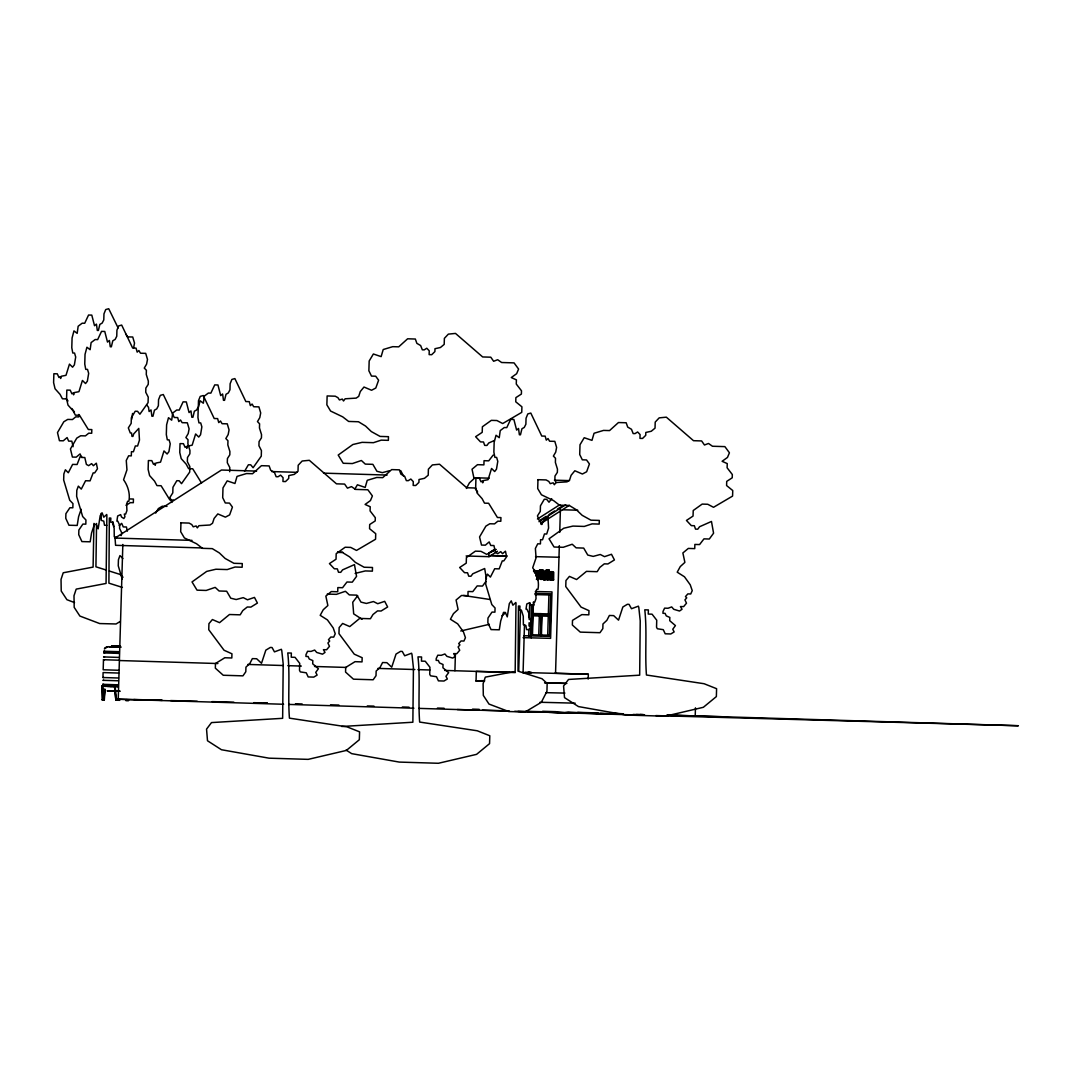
<?xml version="1.0" encoding="UTF-8"?>
<svg xmlns="http://www.w3.org/2000/svg" width="1072" height="1072" viewBox="0 0 1072 1072"><rect width="100%" height="100%" fill="white"/><g stroke="black" fill="none" stroke-linecap="round" stroke-linejoin="round"><path stroke-width="1.5" d="M539.913 576.575C542.553 586.424 541.373 567.932 541.253 572.636C544.697 570.733 538.613 567.356 540.007 572.89C540.891 574.257 541.306 580.756 540.851 575.959L539.042 575.905L539.176 578.813L540.703 579.336M545.112 575.543L545.139 572.904M78.819 414.462L78.738 416.901L75.764 416.834L72.454 419.541L67.71 419.42L63.811 421.765L57.486 432.592L59.442 440.713L63.275 440.806L67.094 437.564L68.662 441.115L71.837 441.195L73.11 446.702M93.947 523.417L93.09 567.101L63.221 572.77L61.037 579.403L61.225 591.02L66.92 599.704L74.531 602.585M96.56 523.484L95.931 566.807L106.436 570.116M101.143 513.381L101.291 520.376L103.77 521.153L104.507 525.253L106.838 525.307M118.496 678.013L102.952 677.531L103.1 672.573L118.644 673.055M104.44 659.736L103.488 659.722L103.18 669.786L118.724 670.268M283.611 704.264L118.242 699.225L122.838 544.469M229.676 471.734L229.797 467.566L227.304 462.702L227.425 458.521L229.81 454.823L229.904 451.58L227.84 444.934L227.961 440.753L225.844 438.555L228.162 434.589L229.06 429.899L227.264 423.829L222.065 423.695L220.47 421.001L218.742 422.609L217.616 418.603L214.212 418.522L203.251 395.541L200.25 396.385L198.494 400.7L198.32 406.73L196.699 409.919L194.38 411.219L192.92 417.276L191.834 417.249L190.963 410.911L189.061 412.573L186.327 401.933L183.098 401.853L179.225 410.08L176.719 410.013L172.686 413.055L171.694 420.184L168.492 417.705L166.616 424.807L166.321 434.562L167.312 439.828L169.081 439.882L170.234 443.821L168.92 451.674L167.111 454.005L163.989 450.923L160.532 462.153L155.869 463.05L155.172 465.288L154.703 463.385L153.484 464.297L151.809 460.638L148.392 460.558L148.137 469.429L149.584 475.579L154.569 481.154L156.968 485.616L161.081 485.723L169.885 499.967L173.383 500.061M454.917 670.737L455.399 654.161M483.968 681.31L476.035 681.068L476.33 671.394L509.763 672.251M518.714 671.018L520.523 609.673M523.069 672.801L524.489 624.708M528.911 629.304L528.724 635.843L530.506 635.91L531.431 604.796M529.005 626.035L529.112 622.752M529.206 619.482L529.689 603.107M531.189 637.853L532.181 604.688M533.655 571.43L533.695 570.157L534.633 570.183L534.392 571.818M532.918 604.836L531.993 635.937L549.909 636.393L551.182 593.834L534.888 593.419M533.709 571.43L533.749 570.157L534.633 570.183M532.476 634.798L533.039 615.837M533.106 613.519L533.441 602.451M533.963 571.43L534.861 571.456L534.566 572.729M536.536 574.525L536.63 571.309L538.466 571.363L538.399 572.421L539.042 571.229L538.238 579.416L537.286 579.389L537.528 571.336L537.514 572.394M537.072 576.012L536.174 575.999L537.072 576.012L536.63 579.001M535.866 575.463L537.085 575.49L536.456 571.255L535.022 573.105M539.953 575.932C541.038 582.686 536.978 565.627 541.253 570.572M541.601 575.637L541.521 571.631L542.606 571.657M540.543 634.999L541.105 616.038L539.323 615.985L538.76 634.946L540.543 634.999L532.302 634.785M542.646 570.384C541.373 583.423 544.375 580.475 543.812 571.684L542.673 571.657M540.958 636.165L541.588 614.886M544.965 579.59L544.978 578.867L544.589 579.671A2.077 0.804 -88.3 0 1 543.96 579.349L545.099 572.997L544.79 574.646L543.008 574.592L543.062 573.225L543.799 571.443L544.884 571.805M541.44 635.026L542.003 616.065M543.598 570.411L541.762 570.358L543.598 570.411L543.812 571.684M543.893 574.619L543.919 573.775M547.122 579.644L546.318 578.652L546.452 573.038L545.353 572.997L545.635 570.465L547.484 570.518L547.497 579.644M545.889 579.604L544.067 579.563L545.889 579.604C547.658 577.379 545.139 567.088 543.906 574.083M546.452 573.038L546.532 570.492M547.068 569.795L547.028 571.081L548.904 571.135L548.931 569.848L547.068 569.795L548.931 569.848M547.671 579.657L547.913 571.604L548.891 571.617L548.65 579.684L549.869 579.376M547.966 569.822L547.926 571.108L548.904 571.135M548.006 571.108L548.047 569.822M551.839 572.046L553.728 572.234L553.621 579.805C547.564 581.922 554.13 572.622 549.909 571.604C546.76 577.259 551.906 587.161 550.78 571.671L552.844 572.207L552.67 579.778M549.507 635.227L550.07 616.266L548.274 616.212L547.712 635.173L549.507 635.227L541.266 635.013M550.137 613.948L550.7 594.987L548.918 594.933L548.355 613.894L550.137 613.948L532.744 613.492M551.437 579.751L551.678 571.698M551.785 579.751L551.919 573.024L551.651 574.297M552.388 579.778L552.844 573.185L551.718 573.185M555.551 673.323L559.329 545.648M559.731 532.382L560.415 509.16M588.18 679.085L588.327 674.248L554.961 673.243M695.46 707.842L695.219 715.908L666.838 715.185M103.609 699.788L104.466 689.256M104.895 689.497L103.997 699.038L103.019 699.011L102.738 687.849M105.391 686.321L101.773 686.201L102.121 699.761L104.319 699.815L105.096 689.269M131.749 419.165L132.539 413.47M133.625 347.77L134.523 343.08L132.727 337.01L127.541 336.876L125.933 334.183M542.981 576.307L544.013 574.699M81.15 509.267L78.604 516.677L77.197 525.454L68.956 525.24L65.767 518.312L65.901 513.662L69.908 507.726L72.842 507.806L72.963 503.626L69.72 500.222L63.663 480.001L63.851 473.958L65.379 469.777L68.313 472.752L72.615 464.404L77.09 464.511L80.199 456.538L81.7 456.578M548.355 572.85L549.011 571.577L550.097 572.033M121.109 535.652L121.9 533.186L119.595 528.416L119.689 525.159L117.786 521.193L116.888 521.166L117.665 515.967L120.654 514.614L121.471 516.945L123.856 518.553L124.942 516.744L124.312 514.051L125.652 514.078L126.925 510.58L126.603 504.001L127.648 501.267L128.854 501.294C130.395 493.951 127.916 485.777 123.575 479.774L126.952 469.831L126.268 460.464L128.627 455.814L131.307 455.881L131.441 451.701L133.41 451.741L135.353 445.952L137.578 446.006L139.467 440.096L138.784 428.411L133.705 433.932L132.915 436.411L131.977 436.384L131.548 433.008L130.288 432.981L128.332 427.889L131.173 423.4L131.333 417.825L135.193 411.246L137.524 411.3L139.896 414.207L148.07 402.643L148.231 397.096L145.738 392.231L145.859 388.051L148.244 384.352L148.338 381.109L146.274 374.463L146.395 370.282L144.278 368.071L146.596 364.118L147.494 359.428L145.698 353.358L140.499 353.224L138.891 350.531L137.176 352.139L136.05 348.132L132.647 348.038L121.672 325.071L118.67 325.915L116.928 330.216L116.754 336.26L115.133 339.435L112.815 340.749L111.341 346.805L110.269 346.779L109.398 340.44L107.495 342.102L104.761 331.462L101.532 331.382L97.659 339.61L95.153 339.543L91.12 342.584L90.128 349.713L86.926 347.234L85.036 354.336L84.755 364.091L85.747 369.358L87.515 369.411L88.668 373.351L87.355 381.203L85.546 383.535L82.423 380.453L78.953 391.682L74.303 392.58L73.606 394.818L73.137 392.915L71.904 393.826L70.229 390.168L66.826 390.087L66.571 398.958L68.018 405.109L73.003 410.683L75.388 415.145L79.516 415.253L88.319 429.497L91.817 429.591L91.71 433.249L88.735 433.182L85.425 435.889L80.681 435.768L76.782 438.113L70.444 448.94L72.4 457.061L76.233 457.154L80.065 453.912L81.633 457.463L84.809 457.543L86.39 464.417L88.641 465.65L91.629 463.627L93.385 465.69L96.333 463.184L97.472 468.772L94.671 472.926L93.17 472.886L90.061 480.859L85.572 480.752L81.284 489.1L78.336 486.125L76.809 490.306L76.635 496.349L82.678 516.57L85.934 519.974L85.814 524.154L82.879 524.074L78.872 530.01L78.725 534.66L81.914 541.588L90.169 541.802L91.562 533.025L94.403 524.382L96.199 524.436L98.155 528.871L100.192 515.659L102.121 512.858L103.783 517.2L106.718 514.506L106.865 515.82L106.061 583.449L76.192 589.118L73.995 595.751L74.196 607.368L79.877 616.052L99.669 623.556L116.057 623.971L120.091 621.546M537.635 571.885L539.042 571.229M466.387 488.443L469.442 482.829L474.052 478.648L472.042 469.228L477.482 464.685L483.901 464.873L484.035 460.692L488.738 460.839L493.147 455.118M155.721 513.073L158.348 508.597L162.247 506.239L166.991 506.359M244.537 471.345L248.396 464.766L250.727 464.819L253.099 467.727L261.273 456.163L261.434 450.615L258.942 445.738L259.062 441.57L261.434 437.872L261.528 434.629L259.464 427.969L259.585 423.802L257.481 421.591L259.786 417.638L260.697 412.934L258.901 406.878L253.702 406.744L252.094 404.05L250.366 405.658L249.253 401.652L245.85 401.558L234.875 378.59L231.874 379.421L230.132 383.736L229.957 389.779L228.323 392.955L226.018 394.268L224.544 400.325L223.472 400.298L222.601 393.96L220.698 395.622L217.951 384.982L214.735 384.902L210.862 393.116L208.357 393.062L204.323 396.104L203.332 403.233L200.129 400.754L198.24 407.856L197.945 417.611L198.95 422.877L200.705 422.931L201.858 426.87L200.558 434.723L198.735 437.054L195.627 433.972L192.156 445.202L187.506 446.099L186.809 448.324L186.34 446.434L185.108 447.346L183.433 443.687L180.029 443.607L179.761 452.478L181.208 458.628L186.193 464.189L188.592 468.665L192.719 468.772L201.523 483.016M354.886 489.006L357.405 484.785L365.177 487.425L367.24 480.323L376.754 477.469L382.744 477.643L391.655 469.603L399.36 469.831L400.901 474.159L404.68 476.343L406.355 480.618L408.231 480.671L410.831 479.037L413.283 481.623L413.176 485.428L415.735 485.495L418.924 482.387L419.005 479.506L424.472 478.313L428.224 475.204L428.398 469.161L432.391 464.926L439.52 464.23L466.682 487.747L474.829 488.001L477.656 492.061M485.924 581.426L482.494 586.076L477.174 585.915L472.779 591.637L468.062 591.489L467.941 595.684L461.509 595.483L456.069 600.025L458.092 609.445L453.483 613.626L450.428 619.241L457.664 623.837L463.452 631.877L465.436 637.706L463.921 641.043L461.054 640.949L458.682 643.642L459.915 644.929L458.133 646.952L459.7 650.248L456.806 653.692L453.603 653.598L455.238 656.319L452.706 658.087L446.93 656.359L444.893 653.987L441.235 655.314L437.805 655.206L436.224 658.516L436.17 660.365L438.314 660.432L439.466 662.925L443.031 664.506L442.924 667.762L448.632 672.64L445.965 676.285L447.346 678.991L443.969 681.028L438.408 680.854L436.478 676.727L430.542 675.816L429.725 674.234L429.939 667.266L425.249 661.236L421.457 661.129L421.577 656.989L417.986 656.881C420.385 678.549 417.986 700.324 419.648 722.059L477.268 730.782L489.797 735.754L489.556 743.646L476.571 754.353L438.421 763.277L399.253 762.085L351.67 753.643L346.082 750.065M357.7 595.697L352.742 602.236L353.68 613.881L362.055 619.268M551.732 498.708L549.011 502.219L546.64 499.311L544.308 499.244L540.449 505.837L540.288 511.398L537.447 515.9L539.404 520.979L540.663 521.019L541.092 524.382L542.03 524.409L542.821 521.93L547.913 516.423L548.583 528.107L546.693 534.017L544.469 533.95L542.526 539.752L540.556 539.698L540.435 543.893L537.742 543.812L535.384 548.462L536.067 557.842L532.69 567.785C537.045 573.788 539.511 581.962 537.97 589.305L536.764 589.265L535.719 592.012L536.04 598.591L534.767 602.089L533.427 602.049L534.057 604.742L532.972 606.564L530.586 604.956L529.769 602.625L526.781 603.978L526.004 609.164L526.901 609.191L528.804 613.171L528.71 616.413L531.015 621.184L529.836 624.882L530.372 627.562L528.911 629.666L526.593 629.599L525.856 625.499L523.377 624.721L523.27 616.186L521.421 610.249L519.826 610.209L519.947 606.082L518.446 606.042L518.017 671.152L542.003 678.737L547.162 683.454L546.934 691.346L541.306 702.307L525.173 711.969L508.785 711.553L488.993 704.063L483.311 695.38L483.11 683.762L485.308 677.129L515.176 671.447L515.98 603.831L515.833 602.504L512.898 605.211L511.237 600.869L509.307 603.657L507.27 616.882L505.314 612.434L503.518 612.393L500.678 621.023L499.284 629.8L491.043 629.586L487.854 622.658L487.988 618.021L491.994 612.085L494.929 612.152L495.05 607.971L491.807 604.568L485.75 584.347L485.924 578.317L487.452 574.123L490.4 577.098L494.688 568.75L499.177 568.87L502.286 560.884L503.786 560.924L506.6 556.77L505.461 551.182L502.5 553.701L500.758 551.624L497.756 553.661L495.505 552.428L493.924 545.541L490.748 545.46L489.18 541.923L485.361 545.166L481.516 545.072L479.559 536.938L485.897 526.124L489.797 523.766L494.54 523.886L497.85 521.18L500.825 521.26L500.932 517.588L497.435 517.508L488.631 503.264L484.517 503.157L482.119 498.681L477.134 493.107L475.687 486.956L475.941 478.085L479.358 478.179L481.033 481.837L482.253 480.913L482.722 482.815L483.432 480.578L488.082 479.68L491.552 468.451L494.661 471.533L496.47 469.201L497.783 461.349L496.631 457.409L494.875 457.369L493.87 452.089L494.165 442.347L496.041 435.245L499.244 437.724L500.235 430.596L504.269 427.54L506.775 427.607L510.647 419.393L513.877 419.474L516.624 430.1L518.513 428.438L519.384 434.776L520.469 434.803L521.943 428.76L524.248 427.447L525.87 424.257L526.057 418.227L527.799 413.913L530.801 413.068L541.762 436.049L545.166 436.13L546.291 440.15L548.02 438.542L549.614 441.235L554.814 441.356L556.609 447.426L555.711 452.116L553.393 456.082L555.51 458.28L555.39 462.461L557.453 469.107L557.36 472.363L554.974 476.048L554.854 480.229L556.1 482.668M105.15 647.97L104.386 648.908L107.254 646.818L105.177 647.997M543.852 579.483L543.692 579.644A2.077 0.804 -88.3 0 1 543.075 579.322M119.139 525.535L121.685 523.364L123.253 526.915L126.429 526.995L127.38 531.122M501.977 615.77L505.528 612.849M202.434 547.953L115.575 545.313L115.052 538.05L221.448 470.032L256.583 471.104M537.434 519.022L559.839 504.698M490.172 552.147L494.366 549.467M540.569 519.933L546.171 516.342M548.971 514.56L554.572 510.982M557.373 509.187L562.974 505.609M495.693 549.507L488.765 553.045L489.033 556.676L466.119 555.979M539.095 521.756L565.694 504.751M489.033 556.676L497.475 551.276M541.146 523.35L569.326 505.341M540.958 578.022L539.94 577.835M496.014 549.413L486.728 554.358L480.939 551.33L475.378 551.155L466.414 557.574L466.253 563.135L459.66 567.503L464.551 572.689L467.539 572.783L468.732 576.173L470.97 576.254L472.752 573.801L484.678 568.522L486.407 578.84M494.286 440.538L488.725 443.004L486.943 445.443L484.691 445.376L483.512 441.986L480.511 441.892L475.62 436.706L482.212 432.338L482.387 426.763L491.338 420.358L496.912 420.532L502.688 423.547L521.742 412.358L521.917 406.811L515.753 401.812L515.873 397.632L521.394 394.054L521.488 390.798L516.275 384.044L516.409 379.863L511.264 377.558L516.637 373.699L518.593 369.049L514.051 362.885L501.629 362.51L497.676 359.736L493.629 361.264L490.788 357.19L482.655 356.949L455.493 333.419L448.351 334.129L444.371 338.363L444.197 344.393L440.445 347.502L434.977 348.708L434.897 351.576L431.708 354.698L429.135 354.618L429.242 350.812L426.79 348.239L424.19 349.874L422.328 349.807L420.639 345.546L416.874 343.362L415.333 339.033L407.615 338.792L398.717 346.846L392.714 346.671L383.213 349.526L381.136 356.614L373.378 353.988L369.17 361.009L368.875 370.765L371.488 376.084L375.696 376.218L378.604 380.212L375.803 388.024L371.569 390.262L363.998 387.032L360.286 391.548L358.718 396.372L356.172 398.114L345.104 398.797L343.522 400.995L342.316 399.079L339.422 399.936L337.935 397.672L335.268 396.198L327.134 395.943L326.866 404.814L330.591 411.045L342.718 416.861L348.628 421.443L358.477 421.752L365.565 426.066L371.341 431.587L380.104 436.425L388.466 436.679L388.359 440.351L381.243 440.136L373.445 442.682L362.095 442.347L352.876 444.518L338.203 455.051L343.214 463.278L352.38 463.56L361.385 460.491L365.284 464.109L372.855 464.337L376.929 471.305L382.356 472.645L389.431 470.755M106.115 647.26L107.24 646.831M460.746 630.993L489.355 624.306M341.727 726.494L412.867 722.233L413.43 667.923L411.996 654.55L411.581 653.223L404.68 655.783L402.268 651.414L400.553 651.361L396.037 654.067L391.722 667.213L386.871 662.67L382.583 662.536L380.064 667.4L376.151 671.045L376.017 675.695L373.163 679.769L353.465 679.179L345.559 672.077L345.693 667.441L355.02 661.679L362.041 661.893L362.162 657.712L354.256 654.161L338.966 633.619L339.141 627.589L342.625 623.462L349.767 626.584L359.696 618.423L370.403 618.745L373.016 614.484L377.518 610.906L381.096 611.013L387.635 606.98L384.687 601.338L377.733 603.71L373.458 601.553L366.383 603.442L360.956 602.116L356.896 595.148L349.311 594.906L345.412 591.288L336.407 594.357L327.241 594.076M531.27 672.452L527.719 672.479L530.292 672.546M115.964 645.96L111.542 645.786L114.959 645.934L113.257 645.84L114.128 645.867M111.475 646.791L115.253 646.952L110.255 646.764M104.694 651.227L103.743 651.213L119.273 651.696M104.667 652.004L103.716 651.99L119.247 652.473M104.641 652.928L103.689 652.915L119.22 653.397M104.52 656.962L103.569 656.935L119.099 657.431M102.966 677.517L103.917 677.544M103.837 680.318L102.885 680.305L118.416 680.787M102.765 684.325L118.295 684.82M103.689 685.276L102.738 685.249L118.268 685.745M103.662 686.053L102.711 686.026L105.431 686.12M103.622 686.241L101.706 686.187L103.582 686.268M108.955 690.837L107.133 690.81L108.996 690.824M129.94 498.949L133.437 499.043L133.33 502.701L130.355 502.634L126.067 505.314M491.606 555.537L507.11 555.926M535.558 556.649L558.994 557.252M534.861 571.456L536.054 571.992M541.682 572.904L543.772 572.957M545.353 572.997L545.541 579.202L548.435 579.416M535.343 591.503L551.986 591.918L550.606 638.349L523.109 637.652M534.982 594.585L550.7 594.987M532.623 614.658L550.552 615.114M532.864 615.824L541.105 616.038M541.829 616.052L550.07 616.266M523.833 635.723L530.506 635.91M523.029 672.492L588.327 674.248M476.035 681.068L484.397 681.283M544.576 682.81L566.311 683.373M545.233 682.904L566.86 683.454M545.903 692.673L564.904 693.088M540.033 702.267L575.141 703.165M118.242 699.225L162.287 700.351L133.826 699.48M170.582 700.565L197.221 701.249M212.202 701.624L233.857 702.173M253.836 702.683L267.156 703.031M102.148 699.654L104.198 699.721M457.329 709.543L479.09 710.093M482.44 710.187L509.213 710.87M525.95 711.299L554.398 712.022M567.758 712.357L597.814 713.121M609.499 713.429L622.859 713.764L612.822 713.403M518.017 711.393L623.422 714.073M640.118 714.501L643.455 714.582M529.019 711.929L528.107 711.902M549.132 712.331L623.194 714.22M633.056 714.475L644.553 714.769M667.95 715.359L726.347 716.86M113.927 645.853L115.334 645.893M119.367 646.068L120.372 646.054M112.024 646.831L108.446 646.697L110.255 646.805M108.955 690.877L115.16 690.998M126.094 699.681L127.702 699.735M126.335 700.364L125.665 700.445L128.627 700.539L125.799 700.351M271.645 471.559L296.743 472.323M323.516 473.141L387.099 475.07M474.092 477.723L489.154 478.179M554.412 480.162L569.46 480.618M562.76 509.763L577.768 510.218M115.052 538.05L192.022 540.395M489.408 555.618L506.453 556.113M337.734 552.08L342.745 552.227M337.586 552.402L342.517 552.549L349.606 556.864L355.368 562.385L364.132 567.235L372.493 567.49L372.386 571.148L365.284 570.934L355.127 573.413M545.635 570.465L547.484 570.518M536.63 571.309L538.466 571.363M547.015 571.577L548.891 571.617M550.78 571.671L552.643 571.724M545.393 571.724L546.492 571.751M541.28 572.622L542.164 572.649M543.008 574.592L544.79 574.646M536.201 575.463L537.085 575.49M543.075 575.838L543.973 575.865M539.042 575.905L540.851 575.959M540.234 576.066L541.119 576.093M542.767 578.223L543.665 578.25M536.389 579.362L538.238 579.416M543.625 579.55L541.548 578.518M546.613 579.617L548.65 579.684M550.552 579.724L553.621 579.805M539.832 613.68L541.628 613.733M118.242 646.041L120.024 646.054M116.848 645.96L120.104 646.282M115.294 645.907L118.483 646.242M115.186 646.135L116.835 646.228M118.469 646.818L120.091 646.872M121.176 647.099L113.726 646.671M118.831 647.073L114.061 646.885L116.821 647.006M119.019 660.205L103.475 659.722M525.173 672.412L531.658 672.613M119.394 660.54L217.884 663.541M247.82 664.439L282.981 665.511M287.859 665.658L301.339 666.074M314.538 666.476L346.417 667.441M377.92 668.405L414.851 669.531M417.946 669.625L429.872 669.987M444.639 670.429L515.31 672.586M481.288 680.68L484.732 680.76M114.61 686.402L118.242 686.522M118.362 686.723L104.627 686.294M110.724 686.495L114.61 686.603L115.87 700.19L114.543 686.603M110.657 690.931L119.863 691.199M117.585 691.065L119.917 691.172M263.685 702.79L267.035 702.884M295.457 703.755L302.143 703.956M330.538 704.813L338.886 705.068M367.281 705.939L373.967 706.14M402.362 706.997L409.035 707.198M437.443 708.069L444.116 708.27M472.511 709.141L479.197 709.342M542.673 711.272L556.033 711.674M577.754 712.331L597.787 712.947M667.347 715.064L1018.4 725.744L655.89 715.587M565.882 712.371L597.037 713.309M600.32 713.416L623.261 714.113M636.366 714.515L642.919 714.716M119.072 699.52L116.553 699.44L115.133 686.616M544.402 712.063L575.53 713.014M288.623 704.411L413.899 708.217M418.911 708.378L508.168 711.084M514.734 711.285L644.218 715.225M103.019 699.011L102.832 687.849M115.87 700.19L119.809 700.311M102.121 699.761L102.832 699.775L102.43 686.214M103.582 699.694L104.319 699.815M112.56 646.054L113.887 646.135M112.694 646.831L113.86 646.912M528.576 672.506L529.715 672.425M107.361 686.388L111.099 686.495M111.729 646.027L112.748 646.108M102.751 684.338L103.676 684.365M463.6 595.496L489.944 599.489M116.727 537.501L114.262 536.724L114.155 528.174L112.292 522.252L110.711 522.211L110.831 518.071L109.331 518.031L108.902 583.155L122.396 587.416M109.424 571.068L119.93 574.378L123.025 577.218M122.905 558.552L119.957 555.577L118.429 559.758L118.255 565.802L122.288 579.269M71.77 408.486L74.464 411.983M146.944 405.216L148.499 407.32L149.115 411.554L151.018 409.893L151.889 416.231L152.961 416.258L154.435 410.201L156.753 408.888L158.375 405.712L158.549 399.668L160.291 395.367L163.292 394.523L174.267 417.49L177.671 417.584L178.796 421.591L180.511 419.983L182.119 422.676L187.319 422.81L189.114 428.88L188.216 433.57L185.898 437.537L188.015 439.734L187.895 443.915L189.958 450.562L189.865 453.804L187.479 457.503L187.359 461.684L189.851 466.548L189.69 472.095L181.516 483.66L179.145 480.765L176.813 480.698L172.954 487.278L172.793 492.852L169.952 497.341L171.909 502.433M67.992 400.995L66.544 398.905L62.431 398.797L60.032 394.335L55.047 388.761L53.6 382.61L53.868 373.739L57.272 373.82L58.947 377.478L60.166 376.567L60.635 378.47L61.345 376.232L65.995 375.334L69.466 364.105L72.574 367.187L74.383 364.855L75.697 357.003L74.544 353.063L72.789 353.01L71.784 347.743L72.079 337.988L73.955 330.886L77.171 333.365L78.162 326.236L82.182 323.195L84.701 323.262L88.561 315.034L91.79 315.114L94.537 325.754L96.44 324.092L97.311 330.431L98.383 330.457L99.857 324.401L102.162 323.087L103.783 319.912L103.971 313.868L105.713 309.567L108.714 308.723L118.121 327.938M400.647 470.541L403.595 476.182M540.851 574.123L541.186 575.249M112.855 521.635L114.021 526.513M180.954 522.828L180.686 531.699L184.397 537.93L196.538 543.745L202.447 548.328L212.296 548.636L219.385 552.951L225.147 558.472L233.924 563.309L242.272 563.564L242.165 567.235L235.063 567.021L227.251 569.567L215.914 569.232L206.695 571.403L192.022 581.935L197.034 590.163L206.186 590.444L215.191 587.376L219.09 590.994L226.674 591.221L230.735 598.189L236.162 599.529L243.25 597.64L247.511 599.797L254.466 597.412L257.414 603.067L250.875 607.1L247.297 606.993L242.795 610.571L240.182 614.832L229.475 614.511L219.559 622.658L212.403 619.549L208.933 623.663L208.745 629.706L224.048 650.235L231.941 653.799L231.82 657.98L224.798 657.766L215.472 663.514L215.338 668.164L223.244 675.253L242.955 675.856L245.796 671.769L245.944 667.132L249.843 663.488L252.362 658.623L256.65 658.744L261.501 663.287L265.829 650.155L270.332 647.448L272.047 647.501L274.459 651.87L281.36 649.297L281.775 650.637L283.209 664.01L282.646 718.32L211.506 722.582L206.548 729.121L207.499 740.765L221.448 749.73L269.032 758.172L308.2 759.365L346.35 750.44L359.334 739.734L359.576 731.841L347.047 726.87L289.427 718.146C287.765 696.411 290.164 674.636 287.765 652.955L291.356 653.076L291.236 657.203L295.028 657.324L299.718 663.354L299.503 670.308L300.321 671.903L306.257 672.801L308.187 676.941L313.748 677.115L317.124 675.079L315.744 672.372L318.411 668.727L312.702 663.836L312.81 660.593L309.245 659.012L308.093 656.52L305.949 656.453L306.002 654.603L307.584 651.294L311.014 651.401L314.672 650.074L316.709 652.446L322.498 654.175L325.017 652.406L323.396 649.672L326.585 649.766L329.479 646.336L327.925 643.026L329.694 641.002L328.461 639.729L330.833 637.036L333.7 637.116L335.228 633.78L333.231 627.964L327.442 619.924L320.206 615.328L323.262 609.713L327.871 605.533L325.848 596.112L331.302 591.57L337.72 591.757L337.841 587.577L342.558 587.724L346.966 582.002L352.273 582.163L356.561 576.347L354.457 564.609L342.544 569.889L340.749 572.327L338.511 572.26L337.332 568.87L334.33 568.776L329.439 563.591L336.032 559.222L336.193 553.648L345.157 547.243L350.718 547.417L356.507 550.432L375.562 539.243L375.723 533.695L369.559 528.697L369.693 524.516L375.213 520.938L375.307 517.682L370.095 510.929L370.215 506.748L365.083 504.443L370.443 500.584L372.399 495.934L367.87 489.77L355.448 489.395L351.495 486.621L347.449 488.149L344.608 484.075L336.474 483.834L309.312 460.303L302.17 461.014L298.19 465.248L298.003 471.278L294.251 474.387L288.797 475.593L288.703 478.46L285.514 481.583L282.954 481.502L283.062 477.697L280.609 475.124L278.01 476.759L276.134 476.692L274.459 472.43L270.693 470.246L269.139 465.918L261.434 465.677L252.536 473.73L246.533 473.556L237.033 476.41L234.956 483.499L227.197 480.872L222.989 487.894L222.695 497.649L225.294 502.969L229.502 503.103L232.423 507.096L229.622 514.895L225.388 517.146L217.817 513.917L214.105 518.433L212.524 523.257L209.991 524.999L198.91 525.682L197.328 527.88L196.136 525.963L193.241 526.821L191.754 524.556L189.087 523.082L180.954 522.828M537.97 479.68L537.702 488.564L541.427 494.782L553.554 500.597L559.463 505.193L569.312 505.488L576.401 509.803L582.176 515.324L590.94 520.175L599.302 520.429L599.194 524.087L592.079 523.873L584.28 526.432L572.93 526.084L563.711 528.255L549.038 538.787L554.05 547.015L563.215 547.296L572.22 544.228L576.12 547.846L583.691 548.087L587.764 555.055L593.191 556.395L600.266 554.492L604.528 556.649L611.482 554.278L614.43 559.919L607.904 563.952L604.313 563.845L599.811 567.423L597.198 571.684L586.491 571.363L576.575 579.523L569.433 576.401L565.949 580.528L565.761 586.558L581.064 607.1L588.97 610.651L588.836 614.832L581.828 614.618L572.502 620.38L572.354 625.016L580.274 632.118L599.972 632.708L602.826 628.634L602.96 623.984L606.859 620.34L609.392 615.475L613.666 615.609L618.531 620.152L622.845 607.007L627.348 604.3L629.063 604.353L631.488 608.722L638.389 606.162L638.805 607.489L640.225 620.862L639.676 675.172L568.535 679.447L563.577 685.986L564.515 697.631L578.465 706.582L626.061 715.024L665.216 716.217L703.366 707.292L716.364 696.586L716.592 688.693L704.076 683.722L646.443 675.012C644.781 653.263 647.18 631.488 644.781 609.821L648.372 609.928L648.252 614.068L652.057 614.176L656.734 620.206L656.533 627.174L657.337 628.755L663.273 629.666L665.203 633.793L670.777 633.967L674.154 631.931L672.774 629.224L675.427 625.579L669.732 620.701L669.826 617.445L666.261 615.864L665.109 613.372L662.965 613.305L663.032 611.455L664.6 608.146L668.03 608.253L671.688 606.926L673.739 609.298L679.514 611.027L682.033 609.258L680.412 606.538L683.614 606.631L686.495 603.188L684.941 599.891L686.723 597.868L685.477 596.581L687.849 593.888L690.73 593.982L692.244 590.645L690.247 584.816L684.459 576.776L677.223 572.18L680.278 566.565L684.887 562.385L682.877 552.964L688.318 548.422L694.736 548.623L694.87 544.429L699.574 544.576L703.982 538.854L709.302 539.028L713.577 533.199L711.473 521.461L699.56 526.741L697.778 529.193L695.527 529.126L694.348 525.722L691.346 525.628L686.455 520.443L693.048 516.074L693.222 510.513L702.173 504.095L707.748 504.269L713.523 507.297L732.578 496.095L732.752 490.547L726.588 485.549L726.709 481.382L732.23 477.79L732.323 474.534L727.111 467.781L727.245 463.6L722.099 461.295L727.473 457.436L729.429 452.786L724.886 446.622L712.465 446.247L708.512 443.473L704.465 445.001L701.624 440.94L693.49 440.686L666.328 417.169L659.186 417.866L655.206 422.1L655.032 428.143L651.28 431.252L645.813 432.458L645.733 435.326L642.543 438.448L639.971 438.368L640.078 434.562L637.626 431.976L635.026 433.611L633.163 433.557L631.475 429.282L627.71 427.098L626.169 422.77L618.45 422.542L609.553 430.582L603.549 430.408L594.049 433.262L591.972 440.364L584.213 437.724L580.006 444.746L579.711 454.501L582.324 459.821L586.531 459.955L589.439 463.962L586.639 471.76L582.404 474.012L574.833 470.769L571.121 475.285L569.554 480.109L567.008 481.864L555.939 482.534L554.358 484.745L553.152 482.815L550.258 483.673L548.77 481.408L546.104 479.934L537.97 479.68M535.92 573.56L536.094 572.582L535.92 573.56M545.045 575.758L544.831 578.304L545.045 575.758M550.083 573.882C549.521 587.724 550.928 568.334 550.083 573.882"/></g></svg>
